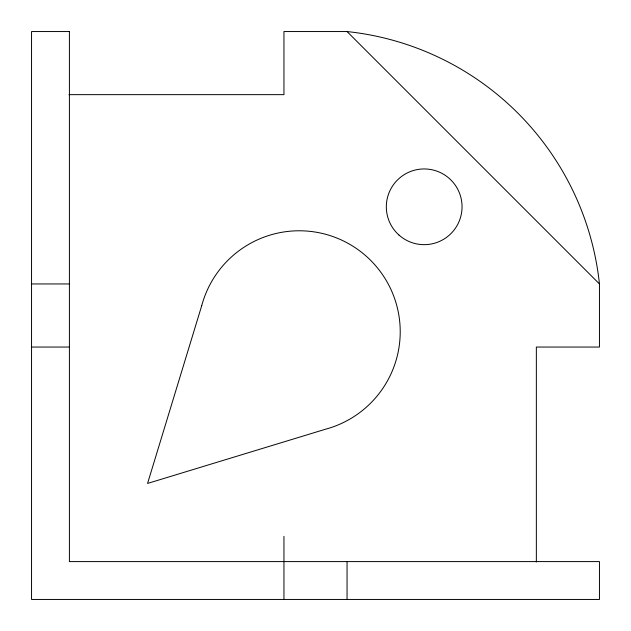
<?xml version="1.0" encoding="UTF-8"?>
<svg xmlns="http://www.w3.org/2000/svg" width="631" height="631" viewBox="0 0 631 631"><rect width="100%" height="100%" fill="white"/><g stroke="black" fill="none" stroke-linecap="round" stroke-linejoin="round"><path stroke-width="0.95" d="M536.35 561.984L536.35 347.05L599.45 347.05L599.45 283.95A283.95 283.95 0 0 0 347.05 31.55L283.95 31.55L283.95 94.65L69.016 94.65M31.55 283.95L69.41 283.95M31.55 347.05L69.41 347.05M347.05 31.55L599.45 283.95M347.05 561.59L347.05 599.45M283.95 536.35L283.95 599.45M201.739 305.609L147.559 483.441L325.391 429.261A100.96 100.96 0 0 0 370.649 260.351A100.96 100.96 0 0 0 201.739 305.609M69.41 31.55L31.55 31.55L31.55 599.45L599.45 599.45L599.45 561.59L69.41 561.59L69.41 31.55M398.997 235.071A37.86 37.86 0 0 0 461.261 214.493A37.86 37.86 0 0 0 412.311 170.859A37.86 37.86 0 0 0 398.997 235.071"/></g></svg>
